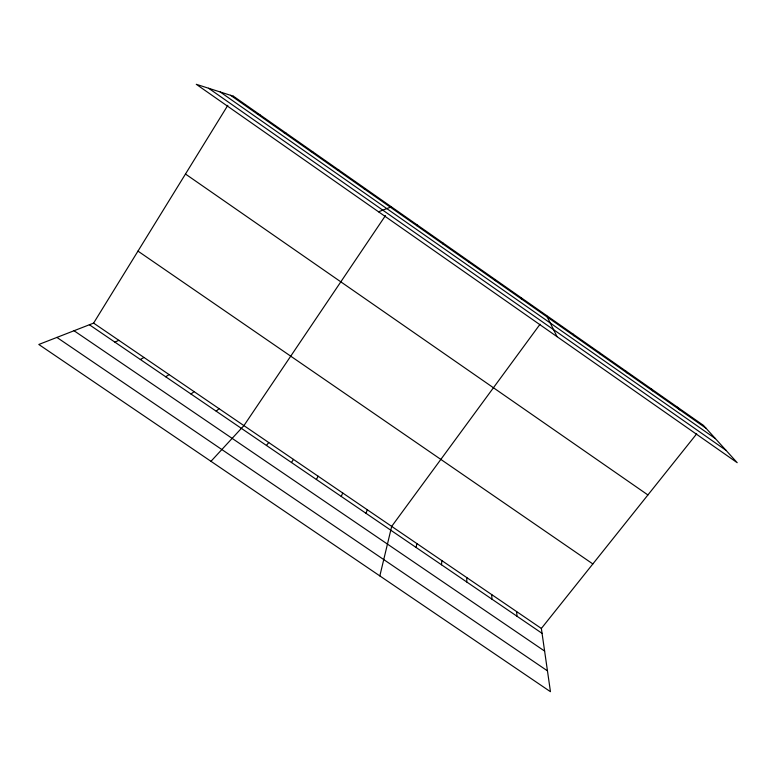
<?xml version="1.0" encoding="UTF-8"?>
<svg xmlns="http://www.w3.org/2000/svg" width="776" height="776" viewBox="0 0 776 776"><rect width="100%" height="100%" fill="white"/><g stroke="black" fill="none" stroke-linecap="round" stroke-linejoin="round"><path stroke-width="1.16" d="M466.745 581.99L466.851 577.645M469.199 262.395L469.276 261.396M441.495 564.783L441.864 560.611M416.178 547.517L416.819 543.52M379.833 575.908L391.686 526.39L540.038 324.252M366.049 513.353L367.232 509.706M341.256 496.446L342.711 492.983M443.009 244.062L443.387 243.257M316.395 479.5L318.111 476.212M696.693 433.832L541.357 628.453L550.456 691.697L38.8 344.476L93.605 323.107L227.824 105.323M291.466 462.506L293.454 459.392M385.459 215.602L243.916 425.617L210.975 461.313M266.459 445.453L268.719 442.524M216.232 411.222L219.036 408.651M416.741 225.661L417.42 225.069M191.003 394.024L194.097 391.637M165.715 376.777L169.081 374.585M140.34 359.492L143.987 357.474M114.906 342.148L118.835 340.315M378.542 211.799L391.366 206.833M363.963 188.704L365.244 188.539M337.453 170.138L339.044 170.186M310.856 151.524L312.757 151.776M284.191 132.841L286.392 133.317M257.438 114.111L259.95 114.799M56.9 337.415L547.458 670.862M93.605 323.107L541.357 628.453M89.386 324.756L542.065 633.332M74.04 330.741L544.616 651.083M137.973 251.114L592.845 563.948M185.483 174.037L647.912 494.952M208.618 88.26L726.016 450.332M230.598 95.312L706.024 428.236M220.239 91.995L715.453 438.653M677.477 407.196L679.776 409.854M651.442 388.96L653.44 391.414M625.32 370.676L627.027 372.916M599.13 352.323L600.537 354.36M572.843 333.923L573.959 335.756M546.488 315.463L557.061 336.677M520.832 297.489L521.346 298.915M495.088 279.467L495.311 280.679M516.593 611.566L517.029 616.27M491.751 594.629L491.926 599.159M233.43 96.224L196.279 84.303L737.2 462.69L703.434 425.374L233.43 96.224"/></g></svg>
